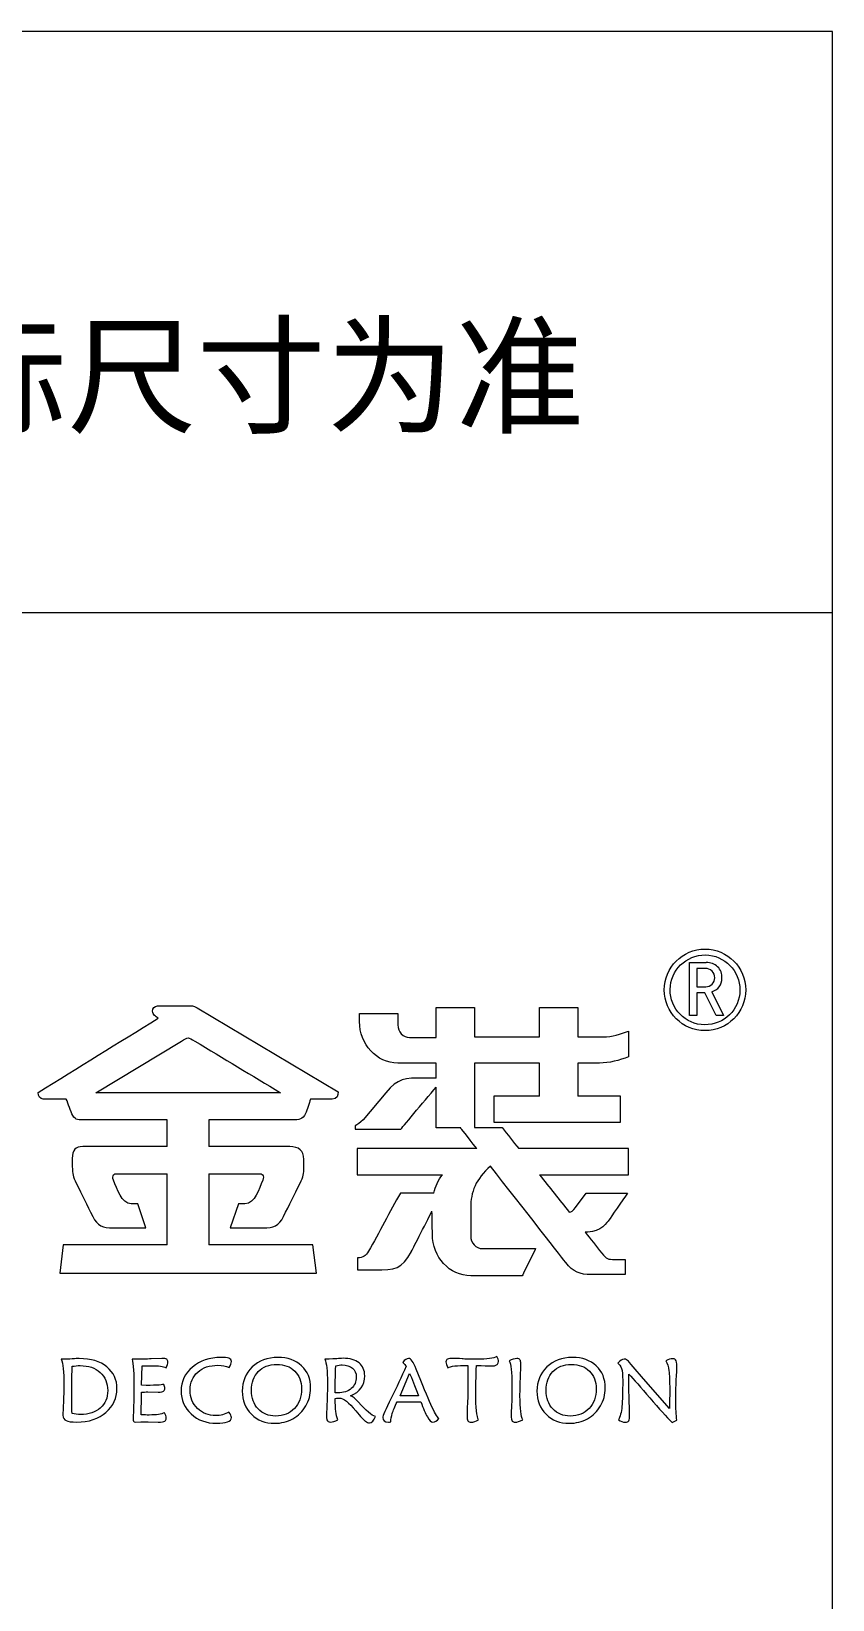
# Model space of a CAD drawing. Header units: millimetres. Extents: x -33522418 to 16198808, y -126322335 to -58690945.
# Drawn here: x -33249046 to -33247425, y -126306790 to -126303619 of the extents above; entities that cross this region are included whole.
import ezdxf

# ---------------------------------------------------------------- set-up
doc = ezdxf.new("R2010")
doc.units = ezdxf.units.MM
doc.header["$LTSCALE"] = 10
doc.layers.add('0-标注-主标', color=1, linetype='Continuous', lineweight=9)
doc.layers.add('其他物体', color=1, linetype='Continuous', lineweight=13)
doc.styles.get("Standard").update_dxf_attribs({"font": 'simkai.ttf'})

# ---------------------------------------------------------------- blocks, each defined once
blk = doc.blocks.new('A$C5E9D489C')
at = {"color": 4}
for p, q in [((21934.5, 15509.9), (0, 15509.9)), ((21934.5, 0), (21934.5, 15509.9)), ((19173.3, 14536.1), (21934.5, 14536.1))]:
    blk.add_line(p, q, dxfattribs=at)
at = {"layer": '其他物体', "color": 8}
for p, q in [((21694.9, 13949.3), (21722.7, 13949.3)), ((21694.9, 13860.5), (21694.9, 13949.3)), ((21719.5, 13939.3), (21707.2, 13939.3)), ((21707.2, 13939.3), (21707.2, 13908.9)), ((21707.2, 13908.9), (21721.8, 13908.9)), ((21707.2, 13898.9), (21707.2, 13860.5)), ((21720.6, 13898.9), (21707.2, 13898.9)), ((21739.1, 13860.5), (21720.6, 13898.9)), ((21732, 13900.5), (21751.8, 13860.5)), ((21694.9, 13860.5), (21694.9, 13860.5)), ((21707.2, 13860.5), (21694.9, 13860.5)), ((21751.8, 13860.5), (21739.1, 13860.5)), ((20889.4, 13685.7), (20889.4, 13641.1))]:
    blk.add_line(p, q, dxfattribs=at)
for centre, major_axis, start_param, end_param in [((21720.7, 13903.7), (68.3, 0.4), -0.005855, 6.27733), ((21720.7, 13903.7), (-58.5, 0.6), 3.151299475956631, 9.434484783136217), ((21721.8, 13924.2), (15.3, 1.2), 1.525487, 1.641493), ((21721.8, 13924.2), (-15.3, 0.4), 3.157698, 4.77397), ((21724.7, 13925), (24.4, 1), -0.107222, 1.611088), ((21721.8, 13924.2), (-15.3, 0.8), 1.624016, 3.185499), ((21725.8, 13923), (-23.3, 0.1), 1.845784, 3.163282)]:
    blk.add_ellipse(centre, major_axis=major_axis, ratio=1, start_param=start_param, end_param=end_param, dxfattribs=at)
for points, knots in [([(20819.4, 13685.8), (20774.3, 13685.8), (20728.8, 13685.9), (20682, 13685.9), (20682, 13685.9), (20671.1, 13685.9), (20665.7, 13685.1), (20661.4, 13693), (20661.4, 13693), (20657.1, 13700.9), (20653.9, 13712.4), (20650.2, 13720.8), (20650.2, 13720.8), (20650.2, 13720.8), (20611.4, 13720.8), (20611.4, 13720.8), (20611.4, 13720.8), (20606.6, 13720.8), (20603.1, 13725.5), (20603.1, 13731.5), (20670.3, 13773.1), (20737.5, 13815.2), (20804.5, 13856.2), (20804.5, 13856.2), (20802.3, 13857.5), (20800, 13859.1), (20798, 13860.8), (20798, 13860.8), (20796.1, 13862.4), (20794.9, 13865), (20794.9, 13867.9), (20794.9, 13867.9), (20794.9, 13867.9), (20794.9, 13867.9), (20794.9, 13867.9), (20794.9, 13867.9), (20794.9, 13872.8), (20798.5, 13876.8), (20802.9, 13876.8), (20802.9, 13876.8), (20822.4, 13876.8), (20842, 13876.8), (20861.6, 13876.8), (20861.6, 13876.8), (20862.9, 13876.8), (20864.2, 13876.4), (20865.4, 13875.8), (20865.4, 13875.8), (20866.6, 13875.3), (20867.8, 13874.7), (20869.4, 13873.7), (20869.4, 13873.7), (20869.4, 13873.7), (21105.9, 13732.7), (21105.9, 13732.7), (21105.9, 13732.7), (21105.9, 13726.4), (21104.1, 13720.8), (21096, 13720.8), (21096, 13720.8), (21096, 13720.8), (21059.4, 13720.8), (21059.4, 13720.8), (21059.4, 13720.8), (21057.3, 13713.6), (21054, 13703.2), (21051, 13696.3), (21051, 13696.3), (21046.6, 13686.2), (21041, 13686), (21027.8, 13685.9), (21027.8, 13685.9), (20980.7, 13685.7), (20935, 13685.7), (20889.4, 13685.7)], [0.7160176, 0.7160176, 0.7160176, 0.7160176, 0.7368421, 0.7368421, 0.7368421, 0.7368421, 0.7894737, 0.7894737, 0.7894737, 0.7894737, 0.8421053, 0.8421053, 0.8421053, 0.8421053, 0.8947368, 0.8947368, 0.8947368, 0.8947369, 1, 1, 1, 1.0526316, 1.0526316, 1.0526316, 1.0526316, 1.1052632, 1.1052632, 1.1052632, 1.1052632, 1.1578947, 1.1578947, 1.1578947, 1.1578947, 1.2105263, 1.2105263, 1.2105263, 1.2105263, 1.2631579, 1.2631579, 1.2631579, 1.2631579, 1.3157895, 1.3157895, 1.3157895, 1.3157895, 1.3684211, 1.3684211, 1.3684211, 1.3684211, 1.4210526, 1.4210526, 1.4210526, 1.4210526, 1.4736842, 1.4736842, 1.4736842, 1.4736842, 1.5263158, 1.5263158, 1.5263158, 1.5263158, 1.5789474, 1.5789474, 1.5789474, 1.5789474, 1.6315789, 1.6315789, 1.6315789, 1.631579, 1.6842105, 1.6842105, 1.6842105, 1.6842105, 1.7052319, 1.7052319, 1.7052319, 1.7052319]), ([(21270.1, 13781.1), (21243.6, 13781.1), (21206, 13781.1), (21206, 13781.1), (21206, 13781.1), (21188.3, 13781.1), (21172.2, 13788.9), (21160.6, 13801.5), (21160.6, 13801.5), (21148.9, 13814.1), (21141.7, 13831.6), (21141.7, 13850.7), (21141.7, 13850.7), (21141.7, 13850.7), (21141.7, 13864.2), (21141.7, 13864.2), (21141.7, 13864.2), (21141.7, 13864.2), (21206, 13864.2), (21206, 13864.2), (21206, 13864.2), (21206, 13864.2), (21206, 13845), (21206, 13845), (21206, 13845), (21206, 13839.2), (21208.2, 13833.9), (21211.7, 13830.1), (21211.7, 13830.1), (21215.3, 13826.2), (21220.2, 13823.8), (21225.6, 13823.8), (21225.6, 13823.8), (21225.6, 13823.8), (21247.6, 13823.8), (21270.1, 13823.8)], [0.0321267, 0.0321267, 0.0321267, 0.0321267, 0.0909091, 0.0909091, 0.0909091, 0.0909091, 0.1818182, 0.1818182, 0.1818182, 0.1818182, 0.2727273, 0.2727273, 0.2727273, 0.2727273, 0.3636364, 0.3636364, 0.3636364, 0.3636364, 0.4545455, 0.4545455, 0.4545455, 0.4545455, 0.5454545, 0.5454545, 0.5454545, 0.5454546, 0.6363636, 0.6363636, 0.6363636, 0.6363636, 0.7272727, 0.7272727, 0.7272727, 0.7272727, 0.7715407, 0.7715407, 0.7715407, 0.7715407]), ([(21270.1, 13823.8), (21270.1, 13852.7), (21270.1, 13874.1), (21270.1, 13874.1), (21270.1, 13874.1), (21334.4, 13874.1), (21334.4, 13874.1), (21334.4, 13874.1), (21334.4, 13874.1), (21334.4, 13853.2), (21334.4, 13824.9)], [0.949907, 0.949907, 0.949907, 0.949907, 1, 1, 1, 1.0769231, 1.0769231, 1.0769231, 1.0769231, 1.101706, 1.101706, 1.101706, 1.101706]), ([(21443.3, 13824.9), (21443.3, 13852.6), (21443.3, 13874.1), (21443.3, 13874.1), (21443.3, 13874.1), (21443.3, 13874.1), (21507.7, 13874.1), (21507.7, 13874.1), (21507.7, 13874.1), (21507.7, 13861.4), (21507.7, 13844), (21507.6, 13824.9)], [1.274546, 1.274546, 1.274546, 1.274546, 1.3333333, 1.3333333, 1.3333333, 1.3333333, 1.5, 1.5, 1.5, 1.5, 1.5536215, 1.5536215, 1.5536215, 1.5536215]), ([(21009.3, 13731.3), (20961.4, 13760.2), (20913.4, 13789.1), (20865.5, 13817.9), (20865.5, 13817.9), (20854, 13824.8), (20854.6, 13824.9), (20843.2, 13818), (20843.2, 13818), (20843.2, 13818), (20699.7, 13731.3), (20699.7, 13731.3), (20699.7, 13731.3), (20699.7, 13731.3), (21009.3, 13731.3), (21009.3, 13731.3)], [0, 0, 0, 0, 0.2, 0.2, 0.2, 0.2, 0.4, 0.4, 0.4, 0.4, 0.6, 0.6, 0.6, 0.6, 1, 1, 1, 1]), ([(21507.6, 13824.9), (21521.8, 13824.9), (21536, 13824.9), (21550.3, 13824.9), (21550.3, 13824.9), (21564.7, 13824.9), (21579.5, 13830.2), (21592.7, 13834.3), (21592.7, 13834.3), (21592.7, 13834.3), (21592.7, 13791.5), (21592.7, 13791.5), (21577, 13785.6), (21560.7, 13781.1), (21543.7, 13781.1), (21543.7, 13781.1), (21543.7, 13781.1), (21529.3, 13781.1), (21507.6, 13781.1)], [0.546094, 0.546094, 0.546094, 0.546094, 0.5714286, 0.5714286, 0.5714286, 0.5714286, 0.7142857, 0.7142857, 0.7142857, 0.7142857, 1, 1, 1, 1.1428571, 1.1428571, 1.1428571, 1.1428572, 1.1784253, 1.1784253, 1.1784253, 1.1784253]), ([(21334.4, 13781.1), (21334.4, 13728.4), (21334.4, 13672.9), (21334.4, 13672.9), (21334.4, 13672.9), (21334.4, 13672.9), (21380.6, 13672.9), (21380.6, 13672.9), (21380.6, 13672.9), (21390, 13661), (21399.3, 13649.3), (21408.6, 13637.7)], [0.1134472, 0.1134472, 0.1134472, 0.1134472, 0.1538462, 0.1538462, 0.1538462, 0.1538462, 0.2307692, 0.2307692, 0.2307692, 0.2307692, 0.243452, 0.243452, 0.243452, 0.243452]), ([(21270.1, 13755.9), (21264, 13755.9), (21258.6, 13755.9), (21250.5, 13755.9), (21250.5, 13755.9), (21216.3, 13755.9), (21206.2, 13755.6), (21185.8, 13731.4)], [0.6722258, 0.6722258, 0.6722258, 0.6722258, 0.75, 0.75, 0.75, 0.75, 1, 1, 1, 1]), ([(21338.2, 13637.7), (21322, 13658.5), (21311.2, 13672.3), (21311.2, 13672.3), (21311.2, 13672.3), (21311.2, 13672.3), (21270.1, 13672.3), (21270.1, 13672.3), (21270.1, 13672.3), (21270.1, 13672.3), (21270.1, 13703.2), (21270.1, 13740.9)], [0.7502086, 0.7502086, 0.7502086, 0.7502086, 0.7692308, 0.7692308, 0.7692308, 0.7692308, 0.8461538, 0.8461538, 0.8461538, 0.8461539, 0.9064353, 0.9064353, 0.9064353, 0.9064353]), ([(21443.3, 13725.6), (21401.8, 13725.6), (21366.9, 13725.6), (21366.9, 13725.6), (21366.9, 13725.6), (21366.9, 13725.6), (21366.9, 13681.8), (21366.9, 13681.8), (21366.9, 13681.8), (21579.1, 13681.8), (21579.1, 13681.8), (21579.1, 13681.8), (21579.1, 13681.8), (21579.1, 13725.6), (21579.1, 13725.6), (21579.1, 13725.6), (21579.1, 13725.6), (21546.9, 13725.6), (21507.6, 13725.6)], [0.5189025, 0.5189025, 0.5189025, 0.5189025, 0.6, 0.6, 0.6, 0.6, 1, 1, 1, 1.2, 1.2, 1.2, 1.2, 1.4, 1.4, 1.4, 1.4, 1.4779297, 1.4779297, 1.4779297, 1.4779297]), ([(20819.4, 13641.1), (20772.7, 13641.1), (20725.7, 13641.1), (20677.8, 13641.1), (20665.9, 13641.1), (20660.4, 13635.6), (20660.4, 13620.9), (20660.4, 13620.9), (20660.4, 13614), (20660.4, 13614.6), (20660.4, 13607.6), (20660.4, 13607.6), (20660.4, 13595.1), (20661.5, 13591), (20666.9, 13579.9), (20666.9, 13579.9), (20676.7, 13560), (20684.9, 13543.7), (20694.6, 13523.8), (20694.6, 13523.8), (20702.4, 13508), (20711.6, 13505), (20728.4, 13505), (20728.4, 13505), (20745.3, 13505), (20759.4, 13505), (20776.3, 13505), (20776.3, 13505), (20776.6, 13505), (20777, 13505), (20777.3, 13505), (20777.3, 13505), (20777.3, 13505), (20783.8, 13505), (20783.8, 13505), (20783.8, 13505), (20783.8, 13505), (20770.2, 13545.4), (20770.2, 13545.4), (20770.2, 13545.4), (20767.2, 13545.4), (20762.2, 13545.4), (20759.2, 13545.4), (20759.2, 13545.4), (20742.3, 13545.4), (20736.1, 13569.9), (20729.3, 13585), (20729.3, 13585), (20727.6, 13588.4), (20728.2, 13591.7), (20729.6, 13593.6), (20729.6, 13593.6), (20730.8, 13595.2), (20732.4, 13595.7), (20734.8, 13595.7), (20734.8, 13595.7), (20763.1, 13595.7), (20791.3, 13595.7), (20819.4, 13595.7)], [0.9719228, 0.9719228, 0.9719228, 0.9719228, 1, 1, 1, 1.0344828, 1.0344828, 1.0344828, 1.0344828, 1.0689655, 1.0689655, 1.0689655, 1.0689655, 1.1034483, 1.1034483, 1.1034483, 1.1034483, 1.137931, 1.137931, 1.137931, 1.137931, 1.1724138, 1.1724138, 1.1724138, 1.1724138, 1.2068966, 1.2068966, 1.2068966, 1.2068966, 1.2413793, 1.2413793, 1.2413793, 1.2413793, 1.2758621, 1.2758621, 1.2758621, 1.2758621, 1.3103448, 1.3103448, 1.3103448, 1.3103448, 1.3448276, 1.3448276, 1.3448276, 1.3448276, 1.3793103, 1.3793103, 1.3793103, 1.3793104, 1.4137931, 1.4137931, 1.4137931, 1.4137931, 1.4482759, 1.4482759, 1.4482759, 1.4482759, 1.4604564, 1.4604564, 1.4604564, 1.4604564]), ([(20889.4, 13595.7), (20917.5, 13595.7), (20945.7, 13595.7), (20974.1, 13595.7), (20974.1, 13595.7), (20976.5, 13595.7), (20978.1, 13595.2), (20979.2, 13593.6), (20979.2, 13593.6), (20980.7, 13591.7), (20981.3, 13588.4), (20979.5, 13585), (20979.5, 13585), (20972.7, 13569.7), (20967, 13545.4), (20949.7, 13545.4), (20949.7, 13545.4), (20946.7, 13545.4), (20941.7, 13545.4), (20938.7, 13545.4), (20938.7, 13545.4), (20938.7, 13545.4), (20925.1, 13505), (20925.1, 13505), (20925.1, 13505), (20925.1, 13505), (20931.6, 13505), (20931.6, 13505), (20931.6, 13505), (20931.9, 13505), (20932.2, 13505), (20932.6, 13505), (20932.6, 13505), (20949.5, 13505), (20963.6, 13505), (20980.5, 13505), (20980.5, 13505), (20997.3, 13505), (21006.5, 13508), (21014.3, 13523.8), (21014.3, 13523.8), (21024, 13543.7), (21032.2, 13560), (21042, 13579.9), (21042, 13579.9), (21047.4, 13591), (21048.5, 13595.1), (21048.5, 13607.6), (21048.5, 13607.6), (21048.5, 13614.6), (21048.5, 13612.7), (21048.5, 13619.7), (21048.5, 13619.7), (21048.5, 13634.4), (21039.4, 13641.1), (21025, 13641.1), (21025, 13641.1), (20979.1, 13641.1), (20934.2, 13641.1), (20889.4, 13641.1)], [1.4705635, 1.4705635, 1.4705635, 1.4705635, 1.4827586, 1.4827586, 1.4827586, 1.4827586, 1.5172414, 1.5172414, 1.5172414, 1.5172414, 1.5517241, 1.5517241, 1.5517241, 1.5517241, 1.5862069, 1.5862069, 1.5862069, 1.5862069, 1.6206897, 1.6206897, 1.6206897, 1.6206897, 1.6551724, 1.6551724, 1.6551724, 1.6551724, 1.6896552, 1.6896552, 1.6896552, 1.6896552, 1.7241379, 1.7241379, 1.7241379, 1.7241379, 1.7586207, 1.7586207, 1.7586207, 1.7586207, 1.7931034, 1.7931034, 1.7931034, 1.7931035, 1.8275862, 1.8275862, 1.8275862, 1.8275862, 1.862069, 1.862069, 1.862069, 1.862069, 1.8965517, 1.8965517, 1.8965517, 1.8965517, 1.9310345, 1.9310345, 1.9310345, 1.9310345, 1.9579042, 1.9579042, 1.9579042, 1.9579042]), ([(21338.2, 13637.7), (21266, 13637.7), (21138, 13637.7), (21138, 13637.7), (21138, 13637.7), (21138, 13637.7), (21138, 13593.9), (21138, 13593.9), (21138, 13593.9), (21220.3, 13593.9), (21280.5, 13593.9)], [0.5470259, 0.5470259, 0.5470259, 0.5470259, 0.6666667, 0.6666667, 0.6666667, 0.6666667, 1, 1, 1, 1.1056779, 1.1056779, 1.1056779, 1.1056779]), ([(21443.3, 13593.9), (21503.6, 13593.9), (21592.7, 13593.9), (21592.7, 13593.9), (21592.7, 13593.9), (21592.7, 13593.9), (21592.7, 13637.7), (21592.7, 13637.7), (21592.7, 13637.7), (21592.7, 13637.7), (21461.9, 13637.7), (21408.6, 13637.7)], [0.0675651, 0.0675651, 0.0675651, 0.0675651, 0.2, 0.2, 0.2, 0.2, 0.4, 0.4, 0.4, 0.4, 0.559246, 0.559246, 0.559246, 0.559246]), ([(21361.1, 13608.3), (21336.4, 13586.7), (21328, 13565.1), (21328, 13538.6), (21328, 13538.6), (21328, 13538.6), (21328, 13491.4), (21328, 13491.4), (21328, 13491.4), (21328, 13485.5), (21330.2, 13480.2), (21333.8, 13476.4), (21333.8, 13476.4), (21337.4, 13472.5), (21342.3, 13470.1), (21347.6, 13470.1), (21347.6, 13470.1), (21347.6, 13470.1), (21436.8, 13470.1), (21436.8, 13470.1), (21436.8, 13470.1), (21436.8, 13470.1), (21414.3, 13424.5), (21414.3, 13424.5), (21414.3, 13424.5), (21328.1, 13424.5), (21328.1, 13424.5), (21328.1, 13424.5), (21310.4, 13424.5), (21294.3, 13432.4), (21282.6, 13445), (21282.6, 13445), (21271, 13457.6), (21263.8, 13475), (21263.8, 13494.2), (21263.8, 13494.2), (21263.6, 13508.5), (21263.3, 13519.5), (21263.1, 13533)], [0.4684837, 0.4684837, 0.4684837, 0.4684837, 0.5384615, 0.5384615, 0.5384615, 0.5384615, 0.6153846, 0.6153846, 0.6153846, 0.6153846, 0.6923077, 0.6923077, 0.6923077, 0.6923077, 0.7692308, 0.7692308, 0.7692308, 0.7692308, 0.8461538, 0.8461538, 0.8461538, 0.8461539, 1, 1, 1, 1.0769231, 1.0769231, 1.0769231, 1.0769231, 1.1538462, 1.1538462, 1.1538462, 1.1538462, 1.2307692, 1.2307692, 1.2307692, 1.2307692, 1.2985724, 1.2985724, 1.2985724, 1.2985724]), ([(21519.7, 13497.8), (21528.9, 13486.2), (21538.2, 13474.5), (21547.6, 13462.6), (21547.6, 13462.6), (21555.4, 13452.9), (21557.5, 13451.9), (21569.7, 13451.9), (21569.7, 13451.9), (21569.7, 13451.9), (21586.9, 13451.9), (21586.9, 13451.9), (21586.9, 13451.9), (21586.9, 13451.9), (21586.9, 13426.6), (21586.9, 13426.6), (21586.9, 13426.6), (21566.8, 13426.6), (21550.3, 13426.6), (21530.2, 13426.6), (21530.2, 13426.6), (21511.2, 13426.6), (21499.6, 13431.1), (21487.5, 13446.6), (21487.5, 13446.6), (21487.5, 13446.6), (21413.3, 13541.6), (21361.1, 13608.3)], [0.295012, 0.295012, 0.295012, 0.295012, 0.3076923, 0.3076923, 0.3076923, 0.3076923, 0.3846154, 0.3846154, 0.3846154, 0.3846154, 0.4615385, 0.4615385, 0.4615385, 0.4615385, 0.5384615, 0.5384615, 0.5384615, 0.5384615, 0.6153846, 0.6153846, 0.6153846, 0.6153846, 0.6923077, 0.6923077, 0.6923077, 0.6923077, 0.7422172, 0.7422172, 0.7422172, 0.7422172]), ([(21266, 13563.3), (21246, 13563.3), (21210.3, 13563.3), (21210.3, 13563.3), (21210.3, 13563.3), (21192.1, 13532.8), (21175.1, 13496.2), (21156.9, 13465.7), (21156.9, 13465.7), (21152.2, 13457.8), (21147.6, 13454.8), (21138.4, 13454.8), (21138.4, 13454.8), (21138.4, 13454.8), (21138.4, 13434.5), (21138.4, 13434.5), (21138.4, 13434.5), (21138.4, 13434.5), (21167.2, 13434.5), (21167.2, 13434.5), (21167.2, 13434.5), (21202, 13434.5), (21212.2, 13434.9), (21228.7, 13465.4), (21228.7, 13465.4), (21252.3, 13511.8), (21263.1, 13533)], [0.3280704, 0.3280704, 0.3280704, 0.3280704, 0.4, 0.4, 0.4, 0.4, 0.5, 0.5, 0.5, 0.5, 0.6, 0.6, 0.6, 0.6, 0.7, 0.7, 0.7, 0.7, 0.8, 0.8, 0.8, 0.8, 1, 1, 1, 1.0771464, 1.0771464, 1.0771464, 1.0771464]), ([(21493.2, 13531.1), (21497.8, 13531.5), (21498.7, 13533.2), (21503.8, 13539.2), (21503.8, 13539.2), (21503.8, 13539.2), (21521.5, 13563.3), (21521.5, 13563.3), (21521.5, 13563.3), (21521.5, 13563.3), (21590.8, 13563.3), (21590.8, 13563.3), (21582.5, 13551.2), (21562.6, 13522.2), (21559.6, 13518), (21559.6, 13518), (21557.7, 13515.2), (21545.5, 13497.8), (21524.4, 13497.8), (21524.4, 13497.8), (21524.4, 13497.8), (21522.6, 13497.8), (21519.7, 13497.8)], [0.5782822, 0.5782822, 0.5782822, 0.5782822, 0.6666667, 0.6666667, 0.6666667, 0.6666667, 0.7777778, 0.7777778, 0.7777778, 0.7777778, 1, 1, 1, 1.1111111, 1.1111111, 1.1111111, 1.1111111, 1.2222222, 1.2222222, 1.2222222, 1.2222222, 1.2440909, 1.2440909, 1.2440909, 1.2440909]), ([(20819.4, 13476.4), (20727.7, 13476.4), (20645.3, 13476.4), (20645.3, 13476.4), (20645.3, 13476.4), (20645.3, 13476.4), (20639.4, 13429.2), (20639.4, 13429.2), (20639.4, 13429.2), (21069.5, 13429.2), (21069.5, 13429.2), (21069.5, 13429.2), (21069.5, 13429.2), (21063.6, 13476.4), (21063.6, 13476.4), (21063.6, 13476.4), (21063.6, 13476.4), (20981.1, 13476.4), (20889.3, 13476.4)], [0.5112063, 0.5112063, 0.5112063, 0.5112063, 0.6, 0.6, 0.6, 0.6, 1, 1, 1, 1.2, 1.2, 1.2, 1.2, 1.4, 1.4, 1.4, 1.4, 1.4888501, 1.4888501, 1.4888501, 1.4888501]), ([(20641.8, 13284.8), (20648.9, 13284.8), (20655.1, 13285), (20660.2, 13285.3), (20660.2, 13285.3), (20665.3, 13285.7), (20669.2, 13285.9), (20671.8, 13285.9), (20671.8, 13285.9), (20691.7, 13285.9), (20707.2, 13281.2), (20718.4, 13271.8), (20718.4, 13271.8), (20729.6, 13262.4), (20735.2, 13250.3), (20735.2, 13235.5), (20735.2, 13235.5), (20735.2, 13219.8), (20729.1, 13206.5), (20716.8, 13195.7), (20716.8, 13195.7), (20704.6, 13184.9), (20688.1, 13179.5), (20667.4, 13179.5), (20667.4, 13179.5), (20659.4, 13179.5), (20653.6, 13180.3), (20650, 13181.9), (20650, 13181.9), (20646.5, 13183.5), (20644.7, 13186.5), (20644.7, 13190.8), (20644.7, 13190.8), (20644.7, 13190.8), (20645.6, 13215.4), (20645.6, 13215.4), (20645.6, 13215.4), (20646, 13225.2), (20646.2, 13234.1), (20646.2, 13242.3), (20646.2, 13242.3), (20646.2, 13263.7), (20644.7, 13277.9), (20641.8, 13284.8)], [0, 0, 0, 0, 0.083333, 0.083333, 0.083333, 0.083333, 0.166667, 0.166667, 0.166667, 0.166667, 0.25, 0.25, 0.25, 0.25, 0.333333, 0.333333, 0.333333, 0.333333, 0.416667, 0.416667, 0.416667, 0.416667, 0.5, 0.5, 0.5, 0.5, 0.583333, 0.583333, 0.583333, 0.583333, 0.666667, 0.666667, 0.666667, 0.666667, 0.75, 0.75, 0.75, 0.75, 0.833333, 0.833333, 0.833333, 0.833333, 1, 1, 1, 1]), ([(20660.2, 13272.9), (20659.6, 13251.9), (20659.3, 13235.7), (20659.3, 13224.3), (20659.3, 13224.3), (20659.3, 13213.7), (20659.5, 13203.6), (20660, 13194), (20660, 13194), (20664.6, 13192.8), (20669.2, 13192.2), (20674.1, 13192.2), (20674.1, 13192.2), (20688, 13192.2), (20699.1, 13195.8), (20707.3, 13203), (20707.3, 13203), (20715.6, 13210.3), (20719.7, 13220), (20719.7, 13232.3), (20719.7, 13232.3), (20719.7, 13244.8), (20715.5, 13254.9), (20707, 13262.6), (20707, 13262.6), (20698.6, 13270.2), (20687.4, 13274.1), (20673.5, 13274.1), (20673.5, 13274.1), (20669.2, 13274.1), (20664.8, 13273.7), (20660.2, 13272.9)], [0, 0, 0, 0, 0.111111, 0.111111, 0.111111, 0.111111, 0.222222, 0.222222, 0.222222, 0.222222, 0.333333, 0.333333, 0.333333, 0.333333, 0.444444, 0.444444, 0.444444, 0.444444, 0.555556, 0.555556, 0.555556, 0.555556, 0.666667, 0.666667, 0.666667, 0.666667, 0.777778, 0.777778, 0.777778, 0.777778, 1, 1, 1, 1]), ([(20817.4, 13270.5), (20812.6, 13272.8), (20804.8, 13273.9), (20793.9, 13273.9), (20793.9, 13273.9), (20792.5, 13273.9), (20786.9, 13273.8), (20777.2, 13273.6), (20777.2, 13273.6), (20777.2, 13273.6), (20776.6, 13241.1), (20776.6, 13241.1), (20776.6, 13241.1), (20797.6, 13240.7), (20809.9, 13241.3), (20813.5, 13242.7), (20813.5, 13242.7), (20814.7, 13240.1), (20815.3, 13237.8), (20815.3, 13235.9), (20815.3, 13235.9), (20815.3, 13234.1), (20814.7, 13232.6), (20813.4, 13231.4), (20813.4, 13231.4), (20812.2, 13230.2), (20809, 13229.6), (20804, 13229.6), (20804, 13229.6), (20804, 13229.6), (20786.7, 13229.9), (20786.7, 13229.9), (20786.7, 13229.9), (20783.3, 13229.9), (20779.8, 13229.8), (20776.3, 13229.7), (20776.3, 13229.7), (20776.3, 13216.9), (20776.1, 13204.1), (20775.6, 13191.6), (20775.6, 13191.6), (20780.7, 13191.4), (20785.2, 13191.3), (20789.1, 13191.3), (20789.1, 13191.3), (20801.5, 13191.3), (20810, 13192.6), (20814.9, 13195.2), (20814.9, 13195.2), (20816.9, 13191.7), (20817.9, 13188.6), (20817.9, 13186.1), (20817.9, 13186.1), (20817.9, 13183.7), (20817.1, 13182), (20815.5, 13180.9), (20815.5, 13180.9), (20813.9, 13179.9), (20810.2, 13179.3), (20804.5, 13179.3), (20804.5, 13179.3), (20804.5, 13179.3), (20787.3, 13179.8), (20787.3, 13179.8), (20787.3, 13179.8), (20782.6, 13179.8), (20778.6, 13179.7), (20775.3, 13179.6), (20775.3, 13179.6), (20775.3, 13179.6), (20766.8, 13179.3), (20766.8, 13179.3), (20766.8, 13179.3), (20764.7, 13179.3), (20763.4, 13179.8), (20763, 13180.8), (20763, 13180.8), (20762.5, 13181.9), (20762.3, 13183.6), (20762.3, 13186), (20762.3, 13186), (20762.3, 13186.2), (20762.5, 13192), (20763, 13203.6), (20763, 13203.6), (20763.4, 13215.1), (20763.7, 13225.6), (20763.7, 13235.2), (20763.7, 13235.2), (20763.7, 13260.6), (20762.7, 13277.2), (20760.8, 13284.8), (20760.8, 13284.8), (20775, 13284.8), (20785.5, 13285), (20792.3, 13285.3), (20792.3, 13285.3), (20792.3, 13285.3), (20810.3, 13286.2), (20810.3, 13286.2), (20810.3, 13286.2), (20814.6, 13286.2), (20817.3, 13285.7), (20818.6, 13284.7), (20818.6, 13284.7), (20819.9, 13283.6), (20820.6, 13282.1), (20820.6, 13280.1), (20820.6, 13280.1), (20820.6, 13277.5), (20819.5, 13274.3), (20817.4, 13270.5)], [0, 0, 0, 0, 0.034483, 0.034483, 0.034483, 0.034483, 0.068966, 0.068966, 0.068966, 0.068966, 0.103448, 0.103448, 0.103448, 0.103448, 0.137931, 0.137931, 0.137931, 0.137931, 0.172414, 0.172414, 0.172414, 0.172414, 0.206897, 0.206897, 0.206897, 0.206897, 0.241379, 0.241379, 0.241379, 0.241379, 0.275862, 0.275862, 0.275862, 0.275862, 0.310345, 0.310345, 0.310345, 0.310345, 0.344828, 0.344828, 0.344828, 0.344828, 0.37931, 0.37931, 0.37931, 0.37931, 0.413793, 0.413793, 0.413793, 0.413793, 0.448276, 0.448276, 0.448276, 0.448276, 0.482759, 0.482759, 0.482759, 0.482759, 0.517241, 0.517241, 0.517241, 0.517241, 0.551724, 0.551724, 0.551724, 0.551724, 0.586207, 0.586207, 0.586207, 0.586207, 0.62069, 0.62069, 0.62069, 0.62069, 0.655172, 0.655172, 0.655172, 0.655172, 0.689655, 0.689655, 0.689655, 0.689655, 0.724138, 0.724138, 0.724138, 0.724138, 0.758621, 0.758621, 0.758621, 0.758621, 0.793103, 0.793103, 0.793103, 0.793103, 0.827586, 0.827586, 0.827586, 0.827586, 0.862069, 0.862069, 0.862069, 0.862069, 0.896552, 0.896552, 0.896552, 0.896552, 0.931034, 0.931034, 0.931034, 0.931034, 1, 1, 1, 1]), ([(20923.1, 13271.1), (20917.9, 13273.5), (20911.7, 13274.7), (20904.5, 13274.7), (20904.5, 13274.7), (20890.5, 13274.7), (20879.2, 13270.9), (20870.6, 13263.2), (20870.6, 13263.2), (20862.1, 13255.6), (20857.8, 13245.6), (20857.8, 13233.2), (20857.8, 13233.2), (20857.8, 13220.6), (20861.9, 13210.3), (20870.1, 13202.3), (20870.1, 13202.3), (20878.4, 13194.4), (20888.6, 13190.4), (20901, 13190.4), (20901, 13190.4), (20908.8, 13190.4), (20916.1, 13192.3), (20922.8, 13196.1), (20922.8, 13196.1), (20925.7, 13192.6), (20927.1, 13189.5), (20927.1, 13187), (20927.1, 13187), (20927.1, 13183.9), (20924.9, 13181.5), (20920.4, 13179.9), (20920.4, 13179.9), (20916, 13178.2), (20910, 13177.4), (20902.5, 13177.4), (20902.5, 13177.4), (20884.9, 13177.4), (20870.6, 13182.6), (20859.4, 13193), (20859.4, 13193), (20848.3, 13203.4), (20842.7, 13216.3), (20842.7, 13231.7), (20842.7, 13231.7), (20842.7, 13247.6), (20849.1, 13260.9), (20861.8, 13271.7), (20861.8, 13271.7), (20874.5, 13282.4), (20890.3, 13287.8), (20909.3, 13287.8), (20909.3, 13287.8), (20915.3, 13287.8), (20919.8, 13287.3), (20922.6, 13286.3), (20922.6, 13286.3), (20925.5, 13285.3), (20926.9, 13283.5), (20926.9, 13280.7), (20926.9, 13280.7), (20926.9, 13278.3), (20925.7, 13275.1), (20923.1, 13271.1)], [0, 0, 0, 0, 0.058824, 0.058824, 0.058824, 0.058824, 0.117647, 0.117647, 0.117647, 0.117647, 0.176471, 0.176471, 0.176471, 0.176471, 0.235294, 0.235294, 0.235294, 0.235294, 0.294118, 0.294118, 0.294118, 0.294118, 0.352941, 0.352941, 0.352941, 0.352941, 0.411765, 0.411765, 0.411765, 0.411765, 0.470588, 0.470588, 0.470588, 0.470588, 0.529412, 0.529412, 0.529412, 0.529412, 0.588235, 0.588235, 0.588235, 0.588235, 0.647059, 0.647059, 0.647059, 0.647059, 0.705882, 0.705882, 0.705882, 0.705882, 0.764706, 0.764706, 0.764706, 0.764706, 0.823529, 0.823529, 0.823529, 0.823529, 0.882353, 0.882353, 0.882353, 0.882353, 1, 1, 1, 1]), ([(21059.7, 13236.1), (21059.7, 13225.5), (21057.1, 13215.7), (21051.8, 13206.6), (21051.8, 13206.6), (21046.6, 13197.5), (21039.3, 13190.3), (21030, 13185.1), (21030, 13185.1), (21020.7, 13180), (21010.5, 13177.4), (20999.3, 13177.4), (20999.3, 13177.4), (20983.6, 13177.4), (20970.6, 13182.4), (20960.5, 13192.5), (20960.5, 13192.5), (20950.3, 13202.7), (20945.3, 13215.7), (20945.3, 13231.5), (20945.3, 13231.5), (20945.3, 13247.7), (20950.8, 13261.2), (20961.9, 13271.8), (20961.9, 13271.8), (20973, 13282.5), (20987.3, 13287.8), (21004.8, 13287.8), (21004.8, 13287.8), (21021.2, 13287.8), (21034.5, 13283.1), (21044.6, 13273.7), (21044.6, 13273.7), (21054.7, 13264.3), (21059.7, 13251.8), (21059.7, 13236.1)], [0, 0, 0, 0, 0.1, 0.1, 0.1, 0.1, 0.2, 0.2, 0.2, 0.2, 0.3, 0.3, 0.3, 0.3, 0.4, 0.4, 0.4, 0.4, 0.5, 0.5, 0.5, 0.5, 0.6, 0.6, 0.6, 0.6, 0.7, 0.7, 0.7, 0.7, 0.8, 0.8, 0.8, 0.8, 1, 1, 1, 1]), ([(21001.1, 13189.6), (21014.1, 13189.6), (21024.5, 13193.8), (21032.5, 13202.3), (21032.5, 13202.3), (21040.4, 13210.9), (21044.4, 13221.7), (21044.4, 13235), (21044.4, 13235), (21044.4, 13247.7), (21040.6, 13257.7), (21033.1, 13265), (21033.1, 13265), (21025.5, 13272.4), (21015.6, 13276.1), (21003.3, 13276.1), (21003.3, 13276.1), (20990, 13276.1), (20979.6, 13272), (20972, 13264), (20972, 13264), (20964.4, 13255.9), (20960.6, 13245.5), (20960.6, 13232.6), (20960.6, 13232.6), (20960.6, 13219.8), (20964.3, 13209.5), (20971.8, 13201.5), (20971.8, 13201.5), (20979.2, 13193.6), (20989, 13189.6), (21001.1, 13189.6)], [0, 0, 0, 0, 0.111111, 0.111111, 0.111111, 0.111111, 0.222222, 0.222222, 0.222222, 0.222222, 0.333333, 0.333333, 0.333333, 0.333333, 0.444444, 0.444444, 0.444444, 0.444444, 0.555556, 0.555556, 0.555556, 0.555556, 0.666667, 0.666667, 0.666667, 0.666667, 0.777778, 0.777778, 0.777778, 0.777778, 1, 1, 1, 1]), ([(21126.6, 13223.7), (21130.1, 13222.5), (21134.6, 13218.9), (21140, 13212.8), (21140, 13212.8), (21152.8, 13198.5), (21162.1, 13190.5), (21168.2, 13188.8), (21168.2, 13188.8), (21165.6, 13181.7), (21162.3, 13178.1), (21158.4, 13178.1), (21158.4, 13178.1), (21156.4, 13178.1), (21154.1, 13179.1), (21151.5, 13180.9), (21151.5, 13180.9), (21149, 13182.8), (21143.6, 13188.6), (21135.5, 13198.5), (21135.5, 13198.5), (21123.7, 13212.6), (21114.5, 13219.6), (21107.8, 13219.6), (21107.8, 13219.6), (21106.2, 13219.6), (21103.8, 13219.5), (21100.8, 13219.2), (21100.8, 13219.2), (21101, 13209.8), (21101.4, 13202.6), (21101.9, 13197.4), (21101.9, 13197.4), (21102.4, 13192.3), (21103.5, 13187.6), (21105.4, 13183.3), (21105.4, 13183.3), (21100.6, 13180.7), (21096.7, 13179.5), (21093.5, 13179.5), (21093.5, 13179.5), (21091.6, 13179.5), (21090.3, 13179.7), (21089.3, 13180.2), (21089.3, 13180.2), (21088.4, 13180.7), (21087.6, 13181.8), (21087.1, 13183.4), (21087.1, 13183.4), (21086.6, 13185), (21086.4, 13187.2), (21086.4, 13190.1), (21086.4, 13190.1), (21086.4, 13191.5), (21086.6, 13198), (21087.1, 13209.7), (21087.1, 13209.7), (21087.6, 13221.3), (21087.9, 13233.2), (21087.9, 13245.1), (21087.9, 13245.1), (21087.9, 13265.5), (21086.4, 13278.8), (21083.5, 13284.8), (21083.5, 13284.8), (21094.8, 13285.1), (21101.4, 13285.4), (21103.4, 13285.6), (21103.4, 13285.6), (21107.2, 13286.1), (21110.8, 13286.3), (21114.1, 13286.3), (21114.1, 13286.3), (21125.6, 13286.3), (21134.6, 13283.7), (21140.9, 13278.5), (21140.9, 13278.5), (21147.2, 13273.2), (21150.4, 13266.1), (21150.4, 13257), (21150.4, 13257), (21150.4, 13241), (21142.5, 13229.8), (21126.6, 13223.7)], [0, 0, 0, 0, 0.045455, 0.045455, 0.045455, 0.045455, 0.090909, 0.090909, 0.090909, 0.090909, 0.136364, 0.136364, 0.136364, 0.136364, 0.181818, 0.181818, 0.181818, 0.181818, 0.227273, 0.227273, 0.227273, 0.227273, 0.272727, 0.272727, 0.272727, 0.272727, 0.318182, 0.318182, 0.318182, 0.318182, 0.363636, 0.363636, 0.363636, 0.363636, 0.409091, 0.409091, 0.409091, 0.409091, 0.454545, 0.454545, 0.454545, 0.454545, 0.5, 0.5, 0.5, 0.5, 0.545455, 0.545455, 0.545455, 0.545455, 0.590909, 0.590909, 0.590909, 0.590909, 0.636364, 0.636364, 0.636364, 0.636364, 0.681818, 0.681818, 0.681818, 0.681818, 0.727273, 0.727273, 0.727273, 0.727273, 0.772727, 0.772727, 0.772727, 0.772727, 0.818182, 0.818182, 0.818182, 0.818182, 0.863636, 0.863636, 0.863636, 0.863636, 0.909091, 0.909091, 0.909091, 0.909091, 1, 1, 1, 1]), ([(21101.9, 13273.9), (21101.2, 13256.3), (21100.8, 13241.2), (21100.8, 13228.5), (21100.8, 13228.5), (21102.2, 13228.4), (21103.6, 13228.4), (21104.9, 13228.4), (21104.9, 13228.4), (21114.7, 13228.4), (21122.4, 13230.8), (21127.9, 13235.7), (21127.9, 13235.7), (21133.5, 13240.6), (21136.2, 13247), (21136.2, 13255.1), (21136.2, 13255.1), (21136.2, 13261.4), (21134.1, 13266.3), (21129.8, 13269.9), (21129.8, 13269.9), (21125.6, 13273.4), (21119.9, 13275.2), (21112.7, 13275.2), (21112.7, 13275.2), (21109.3, 13275.2), (21105.7, 13274.7), (21101.9, 13273.9)], [0, 0, 0, 0, 0.125, 0.125, 0.125, 0.125, 0.25, 0.25, 0.25, 0.25, 0.375, 0.375, 0.375, 0.375, 0.5, 0.5, 0.5, 0.5, 0.625, 0.625, 0.625, 0.625, 0.75, 0.75, 0.75, 0.75, 1, 1, 1, 1]), ([(21244.5, 13213.6), (21244.5, 13213.6), (21204.7, 13213.6), (21204.7, 13213.6), (21204.7, 13213.6), (21200.8, 13205), (21198.1, 13198.5), (21196.6, 13193.8), (21196.6, 13193.8), (21195.1, 13189.2), (21194.2, 13184.5), (21194, 13179.8), (21194, 13179.8), (21192.6, 13179.6), (21191.3, 13179.5), (21190.1, 13179.5), (21190.1, 13179.5), (21183.7, 13179.5), (21180.5, 13182.1), (21180.5, 13187.2), (21180.5, 13187.2), (21180.5, 13189.6), (21185.3, 13200.4), (21194.8, 13219.6), (21194.8, 13219.6), (21203.8, 13237.6), (21212.1, 13255.4), (21219.7, 13273), (21219.7, 13273), (21218.4, 13274.8), (21216.6, 13277), (21214.2, 13279.5), (21214.2, 13279.5), (21217.6, 13283.9), (21220.8, 13286), (21223.7, 13286), (21223.7, 13286), (21225.8, 13286), (21227.9, 13284.6), (21230, 13281.6), (21230, 13281.6), (21232.2, 13278.7), (21234.4, 13274.2), (21236.8, 13268.1), (21236.8, 13268.1), (21247.3, 13241.4), (21255.4, 13221.6), (21261.3, 13208.7), (21261.3, 13208.7), (21267.2, 13195.8), (21271.7, 13187.9), (21274.8, 13185.2), (21274.8, 13185.2), (21271.3, 13181.4), (21267.9, 13179.5), (21264.7, 13179.5), (21264.7, 13179.5), (21261.8, 13179.5), (21258.7, 13182.3), (21255.4, 13188), (21255.4, 13188), (21252.2, 13193.7), (21248.5, 13202.2), (21244.5, 13213.6)], [0, 0, 0, 0, 0.058824, 0.058824, 0.058824, 0.058824, 0.117647, 0.117647, 0.117647, 0.117647, 0.176471, 0.176471, 0.176471, 0.176471, 0.235294, 0.235294, 0.235294, 0.235294, 0.294118, 0.294118, 0.294118, 0.294118, 0.352941, 0.352941, 0.352941, 0.352941, 0.411765, 0.411765, 0.411765, 0.411765, 0.470588, 0.470588, 0.470588, 0.470588, 0.529412, 0.529412, 0.529412, 0.529412, 0.588235, 0.588235, 0.588235, 0.588235, 0.647059, 0.647059, 0.647059, 0.647059, 0.705882, 0.705882, 0.705882, 0.705882, 0.764706, 0.764706, 0.764706, 0.764706, 0.823529, 0.823529, 0.823529, 0.823529, 0.882353, 0.882353, 0.882353, 0.882353, 1, 1, 1, 1]), ([(21341.3, 13183.3), (21336.8, 13180.6), (21332.7, 13179.3), (21328.8, 13179.3), (21328.8, 13179.3), (21326.1, 13179.3), (21324.3, 13180.1), (21323.3, 13181.7), (21323.3, 13181.7), (21322.4, 13183.2), (21321.9, 13186.2), (21321.9, 13190.7), (21321.9, 13190.7), (21321.9, 13194.8), (21322.2, 13201.6), (21322.7, 13211.2), (21322.7, 13211.2), (21323.2, 13220.7), (21323.4, 13234.2), (21323.4, 13251.5), (21323.4, 13251.5), (21323.4, 13260.8), (21323.3, 13268.5), (21323.1, 13274.4), (21323.1, 13274.4), (21305, 13274.5), (21293.9, 13273.2), (21289.8, 13270.5), (21289.8, 13270.5), (21287.6, 13274.5), (21286.5, 13277.8), (21286.5, 13280.3), (21286.5, 13280.3), (21286.5, 13282.5), (21287.4, 13284), (21289.2, 13284.9), (21289.2, 13284.9), (21291, 13285.7), (21294.1, 13286.2), (21298.6, 13286.2), (21298.6, 13286.2), (21302.4, 13286.2), (21307.4, 13285.9), (21313.6, 13285.4), (21313.6, 13285.4), (21318.6, 13285), (21326.9, 13284.8), (21338.5, 13284.8), (21338.5, 13284.8), (21355.5, 13284.8), (21366.6, 13286.3), (21371.8, 13289.2), (21371.8, 13289.2), (21373.7, 13286.2), (21374.6, 13283.5), (21374.6, 13281), (21374.6, 13281), (21374.6, 13279.3), (21374.1, 13277.9), (21373, 13276.7), (21373, 13276.7), (21372, 13275.5), (21370.7, 13274.6), (21369.2, 13274.2), (21369.2, 13274.2), (21367.7, 13273.7), (21365, 13273.5), (21361.2, 13273.5), (21361.2, 13273.5), (21356.8, 13273.5), (21348.9, 13273.8), (21337.6, 13274.4), (21337.6, 13274.4), (21336.9, 13254), (21336.5, 13238.3), (21336.5, 13227.5), (21336.5, 13227.5), (21336.5, 13203.3), (21338.1, 13188.6), (21341.3, 13183.3)], [0, 0, 0, 0, 0.047619, 0.047619, 0.047619, 0.047619, 0.095238, 0.095238, 0.095238, 0.095238, 0.142857, 0.142857, 0.142857, 0.142857, 0.190476, 0.190476, 0.190476, 0.190476, 0.238095, 0.238095, 0.238095, 0.238095, 0.285714, 0.285714, 0.285714, 0.285714, 0.333333, 0.333333, 0.333333, 0.333333, 0.380952, 0.380952, 0.380952, 0.380952, 0.428571, 0.428571, 0.428571, 0.428571, 0.47619, 0.47619, 0.47619, 0.47619, 0.52381, 0.52381, 0.52381, 0.52381, 0.571429, 0.571429, 0.571429, 0.571429, 0.619048, 0.619048, 0.619048, 0.619048, 0.666667, 0.666667, 0.666667, 0.666667, 0.714286, 0.714286, 0.714286, 0.714286, 0.761905, 0.761905, 0.761905, 0.761905, 0.809524, 0.809524, 0.809524, 0.809524, 0.857143, 0.857143, 0.857143, 0.857143, 0.904762, 0.904762, 0.904762, 0.904762, 1, 1, 1, 1]), ([(21415.3, 13183.3), (21410.2, 13180.6), (21406, 13179.3), (21402.6, 13179.3), (21402.6, 13179.3), (21400.5, 13179.3), (21398.9, 13179.9), (21397.6, 13181.2), (21397.6, 13181.2), (21396.4, 13182.4), (21395.8, 13185.7), (21395.8, 13191.1), (21395.8, 13191.1), (21395.8, 13194.4), (21396.1, 13200.5), (21396.5, 13209.2), (21396.5, 13209.2), (21397, 13218), (21397.2, 13228.5), (21397.2, 13240.7), (21397.2, 13240.7), (21397.2, 13263.3), (21395.7, 13277), (21392.7, 13281.9), (21392.7, 13281.9), (21397.3, 13284.6), (21401.5, 13285.9), (21405.2, 13285.9), (21405.2, 13285.9), (21407.7, 13285.9), (21409.5, 13285.2), (21410.5, 13283.8), (21410.5, 13283.8), (21411.6, 13282.3), (21412.1, 13280.1), (21412.1, 13277), (21412.1, 13277), (21412.1, 13277), (21411.2, 13251.3), (21411.2, 13251.3), (21411.2, 13251.3), (21410.8, 13241.8), (21410.6, 13232.5), (21410.6, 13223.4), (21410.6, 13223.4), (21410.6, 13202.1), (21412.2, 13188.7), (21415.3, 13183.3)], [0, 0, 0, 0, 0.076923, 0.076923, 0.076923, 0.076923, 0.153846, 0.153846, 0.153846, 0.153846, 0.230769, 0.230769, 0.230769, 0.230769, 0.307692, 0.307692, 0.307692, 0.307692, 0.384615, 0.384615, 0.384615, 0.384615, 0.461538, 0.461538, 0.461538, 0.461538, 0.538462, 0.538462, 0.538462, 0.538462, 0.615385, 0.615385, 0.615385, 0.615385, 0.692308, 0.692308, 0.692308, 0.692308, 0.769231, 0.769231, 0.769231, 0.769231, 0.846154, 0.846154, 0.846154, 0.846154, 1, 1, 1, 1]), ([(21553.5, 13236.1), (21553.5, 13225.5), (21550.9, 13215.7), (21545.6, 13206.6), (21545.6, 13206.6), (21540.3, 13197.5), (21533.1, 13190.3), (21523.8, 13185.1), (21523.8, 13185.1), (21514.5, 13180), (21504.3, 13177.4), (21493.1, 13177.4), (21493.1, 13177.4), (21477.4, 13177.4), (21464.4, 13182.4), (21454.3, 13192.5), (21454.3, 13192.5), (21444.1, 13202.7), (21439, 13215.7), (21439, 13231.5), (21439, 13231.5), (21439, 13247.7), (21444.6, 13261.2), (21455.7, 13271.8), (21455.7, 13271.8), (21466.8, 13282.5), (21481.1, 13287.8), (21498.5, 13287.8), (21498.5, 13287.8), (21515, 13287.8), (21528.3, 13283.1), (21538.4, 13273.7), (21538.4, 13273.7), (21548.5, 13264.3), (21553.5, 13251.8), (21553.5, 13236.1)], [0, 0, 0, 0, 0.1, 0.1, 0.1, 0.1, 0.2, 0.2, 0.2, 0.2, 0.3, 0.3, 0.3, 0.3, 0.4, 0.4, 0.4, 0.4, 0.5, 0.5, 0.5, 0.5, 0.6, 0.6, 0.6, 0.6, 0.7, 0.7, 0.7, 0.7, 0.8, 0.8, 0.8, 0.8, 1, 1, 1, 1]), ([(21494.9, 13189.6), (21507.9, 13189.6), (21518.3, 13193.8), (21526.3, 13202.3), (21526.3, 13202.3), (21534.2, 13210.9), (21538.2, 13221.7), (21538.2, 13235), (21538.2, 13235), (21538.2, 13247.7), (21534.4, 13257.7), (21526.9, 13265), (21526.9, 13265), (21519.3, 13272.4), (21509.4, 13276.1), (21497, 13276.1), (21497, 13276.1), (21483.8, 13276.1), (21473.4, 13272), (21465.8, 13264), (21465.8, 13264), (21458.2, 13255.9), (21454.4, 13245.5), (21454.4, 13232.6), (21454.4, 13232.6), (21454.4, 13219.8), (21458.1, 13209.5), (21465.6, 13201.5), (21465.6, 13201.5), (21473, 13193.6), (21482.8, 13189.6), (21494.9, 13189.6)], [0, 0, 0, 0, 0.111111, 0.111111, 0.111111, 0.111111, 0.222222, 0.222222, 0.222222, 0.222222, 0.333333, 0.333333, 0.333333, 0.333333, 0.444444, 0.444444, 0.444444, 0.444444, 0.555556, 0.555556, 0.555556, 0.555556, 0.666667, 0.666667, 0.666667, 0.666667, 0.777778, 0.777778, 0.777778, 0.777778, 1, 1, 1, 1]), ([(21665.7, 13178.6), (21656.3, 13188), (21643.8, 13201.8), (21628.3, 13219.9), (21628.3, 13219.9), (21612.8, 13238), (21601, 13251.3), (21593, 13259.8), (21593, 13259.8), (21593, 13243), (21593.2, 13227.5), (21593.6, 13213.3), (21593.6, 13213.3), (21594.1, 13199.1), (21594.3, 13191.7), (21594.3, 13191.1), (21594.3, 13191.1), (21594.3, 13186.5), (21593.8, 13183.4), (21592.9, 13181.8), (21592.9, 13181.8), (21591.9, 13180.1), (21590, 13179.3), (21587.1, 13179.3), (21587.1, 13179.3), (21583.5, 13179.3), (21579.6, 13180.6), (21575.5, 13183.3), (21575.5, 13183.3), (21578.5, 13188.1), (21580.5, 13195.6), (21581.4, 13205.7), (21581.4, 13205.7), (21582.3, 13215.8), (21582.7, 13230.3), (21582.7, 13249.4), (21582.7, 13249.4), (21582.7, 13258.4), (21582.1, 13265), (21580.8, 13269.3), (21580.8, 13269.3), (21579.5, 13273.5), (21577.3, 13276.4), (21574.3, 13277.9), (21574.3, 13277.9), (21578.3, 13282.6), (21581.9, 13285), (21585, 13285), (21585, 13285), (21586, 13285), (21586.9, 13284.8), (21587.7, 13284.6), (21587.7, 13284.6), (21588.5, 13284.3), (21589.5, 13283.7), (21590.9, 13282.6), (21590.9, 13282.6), (21592.2, 13281.6), (21595.4, 13278), (21600.5, 13272), (21600.5, 13272), (21600.5, 13272), (21617.5, 13251.8), (21617.5, 13251.8), (21617.5, 13251.8), (21617.5, 13251.8), (21661.2, 13202.1), (21661.2, 13202.1), (21661.2, 13202.1), (21661.4, 13215.2), (21661.5, 13225.7), (21661.5, 13233.5), (21661.5, 13233.5), (21661.5, 13248.2), (21661, 13258.9), (21660.1, 13265.6), (21660.1, 13265.6), (21659.2, 13272.3), (21657.5, 13277.8), (21655, 13282.2), (21655, 13282.2), (21659.3, 13284.6), (21663.1, 13285.7), (21666.2, 13285.7), (21666.2, 13285.7), (21668.4, 13285.7), (21670.1, 13285.1), (21671.4, 13283.8), (21671.4, 13283.8), (21672.7, 13282.4), (21673.4, 13278.5), (21673.4, 13272), (21673.4, 13272), (21673.4, 13268.2), (21673.1, 13260.7), (21672.6, 13249.6), (21672.6, 13249.6), (21672, 13238.5), (21671.7, 13227.1), (21671.7, 13215.4), (21671.7, 13215.4), (21671.7, 13202.3), (21672.3, 13191.5), (21673.4, 13182.8), (21673.4, 13182.8), (21673.4, 13182.8), (21665.7, 13178.6), (21665.7, 13178.6)], [0, 0, 0, 0, 0.035714, 0.035714, 0.035714, 0.035714, 0.071429, 0.071429, 0.071429, 0.071429, 0.107143, 0.107143, 0.107143, 0.107143, 0.142857, 0.142857, 0.142857, 0.142857, 0.178571, 0.178571, 0.178571, 0.178571, 0.214286, 0.214286, 0.214286, 0.214286, 0.25, 0.25, 0.25, 0.25, 0.285714, 0.285714, 0.285714, 0.285714, 0.321429, 0.321429, 0.321429, 0.321429, 0.357143, 0.357143, 0.357143, 0.357143, 0.392857, 0.392857, 0.392857, 0.392857, 0.428571, 0.428571, 0.428571, 0.428571, 0.464286, 0.464286, 0.464286, 0.464286, 0.5, 0.5, 0.5, 0.5, 0.535714, 0.535714, 0.535714, 0.535714, 0.571429, 0.571429, 0.571429, 0.571429, 0.607143, 0.607143, 0.607143, 0.607143, 0.642857, 0.642857, 0.642857, 0.642857, 0.678571, 0.678571, 0.678571, 0.678571, 0.714286, 0.714286, 0.714286, 0.714286, 0.75, 0.75, 0.75, 0.75, 0.785714, 0.785714, 0.785714, 0.785714, 0.821429, 0.821429, 0.821429, 0.821429, 0.857143, 0.857143, 0.857143, 0.857143, 0.892857, 0.892857, 0.892857, 0.892857, 0.928571, 0.928571, 0.928571, 0.928571, 1, 1, 1, 1]), ([(21225.5, 13261.1), (21225.5, 13261.1), (21209.6, 13223.7), (21209.6, 13223.7), (21209.6, 13223.7), (21209.6, 13223.7), (21240.6, 13223.7), (21240.6, 13223.7), (21240.6, 13223.7), (21234.4, 13240.2), (21229.3, 13252.7), (21225.5, 13261.1)], [0, 0, 0, 0, 0.25, 0.25, 0.25, 0.25, 0.5, 0.5, 0.5, 0.5, 1, 1, 1, 1])]:
    blk.add_open_spline(points, degree=3, knots=knots, dxfattribs=at)
for points in [[(21334.4, 13824.9), (21370.9, 13824.9), (21407.1, 13824.9), (21443.3, 13824.9)], [(21270.1, 13755.9), (21270.1, 13764.2), (21270.1, 13772.7), (21270.1, 13781.1)], [(21443.3, 13781.1), (21403, 13781.1), (21360, 13781.1), (21334.4, 13781.1)], [(21443.3, 13725.6), (21443.3, 13740.4), (21443.3, 13760.5), (21443.3, 13781.1)], [(21507.6, 13781.1), (21507.6, 13760.9), (21507.6, 13741.4), (21507.6, 13725.6)], [(21185.8, 13731.4), (21185.8, 13731.4), (21147.6, 13686.1), (21147.6, 13686.1)], [(21210.8, 13670.2), (21210.8, 13670.2), (21249.5, 13716.4), (21270.1, 13740.9)], [(20819.4, 13641.1), (20819.4, 13658.8), (20819.4, 13674.4), (20819.4, 13685.8)], [(21147.6, 13686.1), (21142.5, 13681.2), (21138.1, 13678), (21134.3, 13675.7)], [(21134.3, 13675.7), (21134.3, 13675.7), (21134.3, 13670.2), (21134.3, 13670.2)], [(21134.3, 13670.2), (21134.3, 13670.2), (21210.8, 13670.2), (21210.8, 13670.2)], [(20819.4, 13476.4), (20819.4, 13501.6), (20819.4, 13549.9), (20819.4, 13595.7)], [(20889.4, 13595.7), (20889.3, 13555.9), (20889.3, 13516.1), (20889.3, 13476.4)], [(21266, 13563.3), (21268.8, 13574.4), (21273.7, 13584.9), (21280.5, 13593.9)], [(21443.3, 13593.9), (21460, 13572.9), (21476.5, 13552.1), (21493.2, 13531.1)]]:
    blk.add_open_spline(points, degree=3, dxfattribs=at)
at = {"layer": '其他物体', "color": 8, "width": 1}
blk.add_text('以实际尺寸为准', height=158.81, dxfattribs=at).set_placement((20002.4, 14853.2))

msp = doc.modelspace()

# ---------------------------------------------------------------- block references
at = {"layer": '0-标注-主标', "xscale": 1.20669912174344, "yscale": 1.20669911801815, "zscale": 1.206699121427534}
msp.add_blockref('A$C5E9D489C', (-33273893.7, -126322335.1), dxfattribs=at)

doc.saveas('drawing.dxf')
